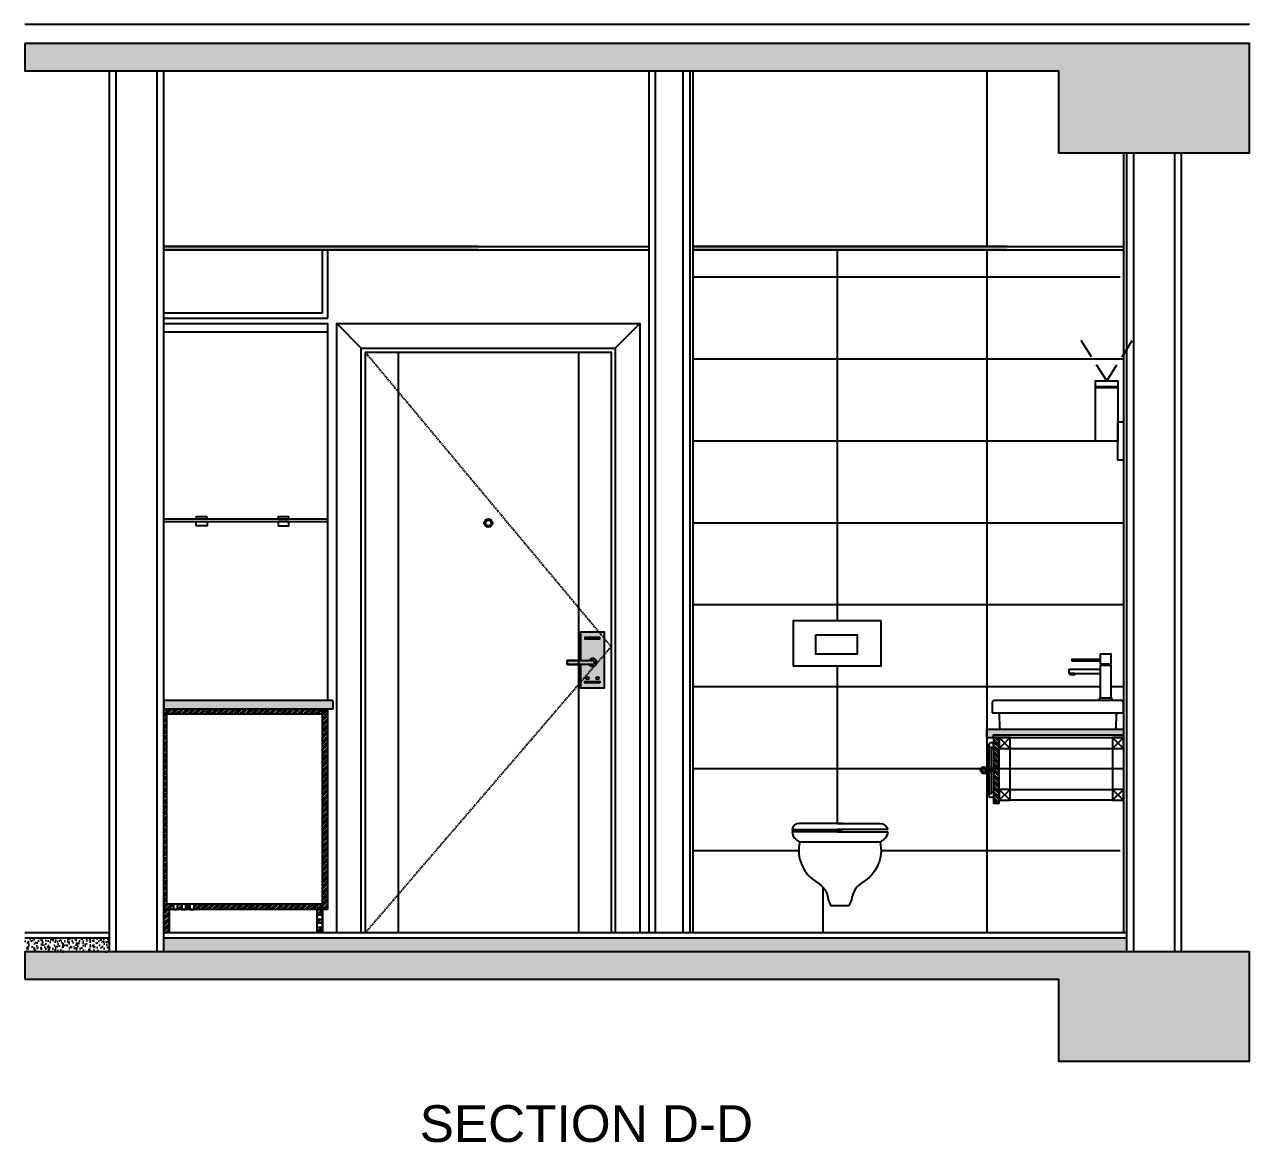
# Model space of a CAD drawing. Header units: centimetres. Extents: x -3207095 to 15275363, y -32656 to 4798027.
# Drawn here: x 707609 to 708810, y 4437802 to 4438898 of the extents above; entities that cross this region are included whole.
import ezdxf

# ---------------------------------------------------------------- set-up
doc = ezdxf.new("R2010")
doc.units = ezdxf.units.CM
doc.linetypes.add('DUZ', pattern=[500, 500])
doc.linetypes.add('HIDDEN2', pattern=[0.1875, 0.125, -0.0625])
doc.layers.get('0').update_dxf_attribs({"color": 1, "linetype": 'DUZ'})
for name, color, linetype in [('a_asmatavan', 200, 'Continuous'), ('a_duvar_alcipan', 2, 'Continuous'), ('a_duvar_tarama', 253, 'Continuous'), ('a_gorunus', 233, 'Continuous'), ('a_kolon', 4, 'Continuous'), ('a_kolon_tarama', 252, 'Continuous'), ('a_metal', 72, 'Continuous'), ('a_mobilya', 1, 'Continuous'), ('a_mobilya_tarama', 253, 'Continuous'), ('a_olcu', 30, 'Continuous'), ('a_seramik', 241, 'Continuous'), ('a_vitrifiye', 195, 'Continuous'), ('a_zemin_kaplama', 30, 'Continuous')]:
    doc.layers.add(name, color=color, linetype=linetype)
doc.styles.add('ARIEL20S', font='arial.ttf')

# ---------------------------------------------------------------- blocks, each defined once
blk = doc.blocks.new('a_kapıkolu')
at = {"true_color": 0xffffff}
blk.add_hatch(color=7, dxfattribs=at).paths.add_polyline_path([(0, 100), (-49, 100), (-49, 85), (0, 85), (0, 0), (87, 0), (87, 203), (0, 203)])
for points in [[(0, 100), (-49, 100), (-49, 85), (0, 85), (0, 0), (87, 0), (87, 203), (0, 203)], [(71, 184), (16, 184), (16, 179), (71, 179)], [(71, 17.4), (16, 17.4), (16, 22.4), (71, 22.4)]]:
    blk.add_lwpolyline(points, close=True)
for points in [[(0, 79.6), (0, 0), (87, 0), (87, 203), (0, 203), (0, 104.6)], [(43.5, 85), (-49, 85), (-49, 100), (43.5, 100)]]:
    blk.add_lwpolyline(points)
for centre in [(25.1, 35.2), (61.9, 35.2)]:
    blk.add_circle(centre, 5)
for centre, radius, start, end in [((43.5, 92.4), 15.1, 209.1412, 149.7121), ((43.5, 92.5), 7.5, 270, 90)]:
    blk.add_arc(centre, radius, start, end)

msp = doc.modelspace()

# ---------------------------------------------------------------- hatches: boundary and pattern name
at = {"layer": 'a_kolon_tarama'}
for points in [[(707608.81, 4438878.93), (707608.81, 4438852.16), (708622.4, 4438852.16), (708622.4, 4438771.84), (708809.81, 4438771.84), (708809.81, 4438878.93)], [(707609.03, 4437961.94), (708622.4, 4437961.94), (708622.4, 4437881.62), (708809.81, 4437881.62), (708809.81, 4437988.72), (707609.03, 4437988.72)]]:
    msp.add_hatch(color=256, dxfattribs=at).paths.add_polyline_path(points)
h = msp.add_hatch(dxfattribs=at)
h.set_pattern_fill('AR-CONC', color=256, scale=1.338668, style=0)
h.set_pattern_definition([(130, (720757.5616, 4438527.047), (-9.60173, -0.8400425), [1.004001, -11.044008]), (185, (720757.562, 4438527.047), (1.857419, 10.069353), [0.8032006, -8.835207]), (79.5486, (720756.761, 4438526.977), (-7.744318, 9.229304), [0.853269, -9.385963]), (133.8158, (720757.562, 4438529.724), (-14.286811, -2.21575), [1.506001, -16.566013]), (83.3644, (720756.371, 4438529.54), (-12.512028, 13.040201), [1.279904, -14.078942]), (188.8158, (720757.562, 4438529.724), (-12.512017, 13.040211), [1.204801, -13.25281]), (159, (720756.223, 4438529.055), (-7.990602, -5.389729), [1.004001, -11.044008]), (214, (720756.223, 4438529.055), (-3.257184, 9.707349), [0.8032006, -8.835207]), (108.5486, (720755.557, 4438528.606), (-11.247789, 4.3176115), [0.853269, -9.385963]), (142.5, (720757.5616, 4438527.047), (-0.16278005, 4.4563424), [0, -8.7281133, 0, -8.9690734, 0, -8.8686734]), (172.5, (720757.5616, 4438527.047), (-3.5216269, 5.2798621), [0, -5.1137105, 0, -8.527313, 0, -3.3801359]), (212.5, (720760.547, 4438527.047), (-7.1461084, -0.3019348), [0, -3.3466692, 0, -10.441608, 0, -13.8552105]), (222.5, (720761.8855, 4438527.047), (-7.8069247, 1.340073), [0, -4.35067, 0, -6.9342986, 0, -9.8392074])])
h.paths.add_polyline_path([(707609.03, 4438002.1), (707609.03, 4437988.72), (707692.02, 4437988.72), (707692.02, 4438002.1)])
h = msp.add_hatch(dxfattribs=at)
h.set_pattern_fill('AR-CONC', color=256, scale=1.338668, style=0)
h.set_pattern_definition([(50, (688176.269, 4437493.8985), (9.6017302, -0.8400425), [1.0040008, -11.0440083]), (355, (688176.269, 4437493.899), (-1.8574193, 10.069353), [0.8032006, -8.8352067]), (100.4514, (688177.069, 4437493.8285), (7.744318, 9.2293043), [0.8532693, -9.385963]), (46.1842, (688176.269, 4437496.576), (14.286811, -2.2157495), [1.506001, -16.566013]), (96.6356, (688177.46, 4437496.391), (12.512028, 13.040201), [1.279904, -14.078942]), (351.1842, (688176.27, 4437496.576), (12.512017, 13.040211), [1.204801, -13.25281]), (21, (688177.608, 4437495.9065), (7.9906018, -5.389729), [1.0040008, -11.0440083]), (326, (688177.608, 4437495.907), (3.2571837, 9.7073493), [0.8032006, -8.8352067]), (71.4514, (688178.274, 4437495.457), (11.2477887, 4.3176115), [0.8532693, -9.385963]), (37.5, (688176.2693, 4437493.8985), (0.16278005, 4.4563424), [0, -8.7281133, 0, -8.9690734, 0, -8.8686734]), (7.5, (688176.2693, 4437493.8985), (3.5216269, 5.2798621), [0, -5.1137105, 0, -8.5273131, 0, -3.3801359]), (327.5, (688173.284, 4437493.8985), (7.1461084, -0.3019348), [0, -3.3466692, 0, -10.4416079, 0, -13.8552105]), (317.5, (688171.9454, 4437493.8985), (7.8069247, 1.340073), [0, -4.35067, 0, -6.9342986, 0, -9.8392074])])
h.paths.add_polyline_path([(708689.33, 4437988.72), (707745.57, 4437988.72), (707745.57, 4438002.1), (708689.33, 4438002.1)])
at = {"layer": 'a_mobilya'}
h = msp.add_hatch(color=253, dxfattribs=at)
edge = h.paths.add_edge_path()
edge.add_line((707911.56, 4438227), (707911.56, 4438233.69))
edge.add_arc((707910.22, 4438233.69), 1.34, 0, 90)
edge.add_line((707910.22, 4438235.03), (707745.57, 4438235.03))
edge.add_line((707745.57, 4438235.03), (707745.57, 4438227))
edge.add_line((707745.57, 4438227), (707911.56, 4438227))
at = {"layer": 'a_mobilya_tarama'}
h = msp.add_hatch(dxfattribs=at)
h.set_pattern_fill('ANSI34', color=256, scale=5.354671, angle=270, style=0)
h.set_pattern_definition([(225, (707906.208, 4438007.459), (-2.839743, 2.839743), []), (225, (707906.208, 4438006.5123), (-2.839743, 2.839743), []), (225, (707906.208, 4438005.5657), (-2.839743, 2.839743), []), (225, (707906.208, 4438004.619), (-2.839743, 2.839743), [])])
h.paths.add_polyline_path([(707748.25, 4438227), (707900.85, 4438227), (707900.85, 4438221.65), (707748.25, 4438221.65)])
h.paths.add_polyline_path([(707775.02, 4438035.57), (707900.85, 4438035.57), (707900.85, 4438030.22), (707775.02, 4438030.22)])
h.paths.add_polyline_path([(707766.99, 4438035.57), (707771, 4438035.57), (707771, 4438030.22), (707766.99, 4438030.22)])
h.paths.add_polyline_path([(707758.95, 4438035.57), (707762.97, 4438035.57), (707762.97, 4438030.22), (707758.95, 4438030.22)])
h.paths.add_polyline_path([(707745.57, 4438035.57), (707754.94, 4438035.57), (707754.94, 4438030.22), (707745.57, 4438030.22)])
h.paths.add_polyline_path([(707745.57, 4438227), (707748.25, 4438227), (707748.25, 4438221.65), (707748.25, 4438035.57), (707745.57, 4438035.57)])
h.paths.add_polyline_path([(707745.57, 4438030.22), (707750.92, 4438030.22), (707750.92, 4438007.46), (707745.57, 4438007.46)])
h.paths.add_polyline_path([(707895.5, 4438030.22), (707900.85, 4438030.22), (707900.85, 4438024.86), (707895.5, 4438024.86)])
h.paths.add_polyline_path([(707895.5, 4438020.85), (707900.85, 4438020.85), (707900.85, 4438016.83), (707895.5, 4438016.83)])
h.paths.add_polyline_path([(707895.5, 4438012.81), (707900.85, 4438012.81), (707900.85, 4438007.46), (707895.5, 4438007.46)])
h.paths.add_polyline_path([(707900.85, 4438225.66), (707906.21, 4438225.66), (707906.21, 4438030.22), (707900.85, 4438030.22)])
h = msp.add_hatch(dxfattribs=at)
h.set_pattern_fill('ANSI33', color=256, scale=5.354671, style=0)
h.set_pattern_definition([(45, (708552.2491, 4438198.8884), (-0.946581, 0.946581), []), (45, (708553.1957, 4438198.8884), (-0.946581, 0.946581), [0.669334, -0.334667])])
h.paths.add_polyline_path([(708552.25, 4438206.92), (708552.25, 4438198.89), (708558.94, 4438198.89), (708558.94, 4438201.57), (708686.12, 4438201.57), (708686.12, 4438206.92)])
h = msp.add_hatch(dxfattribs=at)
h.set_pattern_fill('ANSI34', color=256, scale=5.354671, angle=270, style=0)
h.set_pattern_definition([(315, (708558.9425, 4438134.6323), (2.83974, 2.83974), []), (315, (708558.9425, 4438133.6858), (2.83974, 2.83974), []), (315, (708558.9425, 4438132.739), (2.83974, 2.83974), []), (315, (708558.9425, 4438131.7926), (2.83974, 2.83974), [])])
h.paths.add_polyline_path([(708564.3, 4438198.89), (708558.94, 4438198.89), (708558.94, 4438134.63), (708564.3, 4438134.63)])

# ---------------------------------------------------------------- linework, layer by layer
at = {"layer": 'a_asmatavan'}
for p, q in [((708053.73, 4438680.14), (707745.57, 4438680.14)), ((707745.57, 4438680.14), (708220.8, 4438680.14)), ((708053.73, 4438676.79), (707745.57, 4438676.79)), ((707745.57, 4438676.79), (708220.8, 4438676.79)), ((708572.33, 4438680.14), (708264.17, 4438680.14)), ((708264.17, 4438680.14), (708686.12, 4438680.14)), ((708572.33, 4438676.79), (708264.17, 4438676.79)), ((708264.17, 4438676.79), (708686.12, 4438676.79))]:
    msp.add_line(p, q, dxfattribs=at)
at = {"layer": 'a_duvar_alcipan'}
for p, q in [((707692.02, 4437988.72), (707692.02, 4438852.16)), ((707745.57, 4437988.72), (707745.57, 4438852.16)), ((708220.8, 4438852.16), (708220.8, 4438007.46)), ((708260.96, 4438852.16), (708260.96, 4438007.46)), ((708689.33, 4438771.84), (708689.33, 4437988.72)), ((708742.88, 4438771.84), (708742.88, 4437988.72)), ((707900.85, 4438615.19), (707900.85, 4438676.79)), ((707906.21, 4438609.83), (707906.21, 4438676.79)), ((707745.57, 4438615.19), (707900.85, 4438615.19)), ((707745.57, 4438609.83), (707906.21, 4438609.83))]:
    msp.add_line(p, q, dxfattribs=at)
at = {"layer": 'a_duvar_alcipan', "color": 1}
for p, q in [((707698.71, 4437988.72), (707698.71, 4438852.16)), ((707738.87, 4437988.72), (707738.87, 4438852.16)), ((708227.49, 4438007.46), (708227.49, 4438852.16)), ((708696.02, 4438771.84), (708696.02, 4437988.72)), ((708736.18, 4438771.84), (708736.18, 4437988.72))]:
    msp.add_line(p, q, dxfattribs=at)
msp.add_lwpolyline([(708254.26, 4438852.16), (708254.26, 4438007.46)], dxfattribs=at)
at = {"layer": 'a_duvar_tarama'}
for p, q in [((707745.57, 4438413.08), (707906.21, 4438413.08)), ((707745.57, 4438410.4), (707906.21, 4438410.4))]:
    msp.add_line(p, q, dxfattribs=at)
at = {"layer": 'a_gorunus'}
for p, q in [((708264.17, 4438852.16), (708264.17, 4438007.46)), ((708686.12, 4438771.84), (708686.12, 4438007.46)), ((707939.01, 4438580.38), (707914.91, 4438604.48)), ((708188, 4438580.38), (708212.09, 4438604.48)), ((707975.15, 4438576.37), (707975.15, 4438007.46)), ((708151.85, 4438576.37), (708151.85, 4438007.46))]:
    msp.add_line(p, q, dxfattribs=at)
for points in [[(707914.91, 4438007.46), (707914.91, 4438604.48), (708212.09, 4438604.48), (708212.09, 4438007.46)], [(707939.01, 4438007.46), (707939.01, 4438580.38), (708188, 4438580.38), (708188, 4438007.46)], [(707943.02, 4438007.46), (707943.02, 4438576.37), (708183.98, 4438576.37), (708183.98, 4438007.46)]]:
    msp.add_lwpolyline(points, dxfattribs=at)
at = {"layer": 'a_gorunus', "linetype": 'HIDDEN2', "ltscale": 10}
msp.add_lwpolyline([(707943.02, 4438576.37), (708183.98, 4438287.91), (707943.02, 4438007.46)], dxfattribs=at)
at = {"layer": 'a_gorunus'}
for radius in [4.02, 2.68]:
    msp.add_circle((708063.5, 4438409.06), radius, dxfattribs=at)
at = {"layer": 'a_kolon'}
for points in [[(707609.03, 4438878.93), (707609.03, 4438852.16), (708622.4, 4438852.16), (708622.4, 4438771.84), (708809.81, 4438771.84), (708809.81, 4438878.93), (707609.03, 4438878.93)], [(707609.03, 4437961.94), (708622.4, 4437961.94), (708622.4, 4437881.62), (708809.81, 4437881.62), (708809.81, 4437988.72), (707609.03, 4437988.72), (707609.03, 4437961.94)]]:
    msp.add_lwpolyline(points, dxfattribs=at)
at = {"layer": 'a_metal'}
for p, q in [((708575.01, 4438188.18), (708564.3, 4438198.89)), ((708575.01, 4438198.89), (708564.3, 4438188.18)), ((708686.12, 4438188.18), (708675.41, 4438198.89)), ((708686.12, 4438198.89), (708675.41, 4438188.18)), ((708575.01, 4438148.02), (708575.01, 4438188.18)), ((708575.01, 4438188.18), (708675.41, 4438188.18)), ((708675.41, 4438188.18), (708675.41, 4438148.02)), ((708552.65, 4438167.83), (708558.94, 4438167.83)), ((708552.65, 4438165.69), (708558.94, 4438165.69)), ((708575.01, 4438137.31), (708564.3, 4438148.02)), ((708575.01, 4438148.02), (708564.3, 4438137.31)), ((708575.01, 4438148.02), (708675.41, 4438148.02)), ((708686.12, 4438137.31), (708675.41, 4438148.02)), ((708686.12, 4438148.02), (708675.41, 4438137.31)), ((708675.41, 4438137.31), (708575.01, 4438137.31))]:
    msp.add_line(p, q, dxfattribs=at)
for points in [[(708564.3, 4438198.89), (708564.3, 4438188.18), (708575.01, 4438188.18), (708575.01, 4438198.89)], [(708675.41, 4438198.89), (708675.41, 4438188.18), (708686.12, 4438188.18), (708686.12, 4438198.89)], [(708564.3, 4438148.02), (708564.3, 4438137.31), (708575.01, 4438137.31), (708575.01, 4438148.02)], [(708675.41, 4438148.02), (708675.41, 4438137.31), (708686.12, 4438137.31), (708686.12, 4438148.02)]]:
    msp.add_lwpolyline(points, close=True, dxfattribs=at)
for radius in [3.35, 1.61]:
    msp.add_circle((708549.48, 4438166.76), radius, dxfattribs=at)
at = {"layer": 'a_mobilya'}
for p, q in [((707745.57, 4438007.46), (707745.57, 4438227)), ((707748.25, 4438035.57), (707748.25, 4438227)), ((707900.85, 4438221.65), (707748.25, 4438221.65)), ((707900.85, 4438030.22), (707900.85, 4438225.66)), ((707906.21, 4438030.22), (707906.21, 4438225.66)), ((708552.25, 4438206.92), (708686.12, 4438206.92)), ((708552.25, 4438198.89), (708552.25, 4438206.92)), ((708552.25, 4438198.89), (708686.12, 4438198.89)), ((708554.39, 4438191.53), (708554.39, 4438142)), ((708556.59, 4438189.2), (708556.59, 4438145.05)), ((707900.85, 4438035.57), (707745.57, 4438035.57)), ((707906.21, 4438030.22), (707745.57, 4438030.22)), ((707750.92, 4438007.46), (707750.92, 4438030.22)), ((707895.5, 4438030.22), (707895.5, 4438007.46)), ((707900.85, 4438030.22), (707900.85, 4438007.46)), ((707900.85, 4438007.46), (707745.57, 4438007.46))]:
    msp.add_line(p, q, dxfattribs=at)
at = {"layer": 'a_mobilya', "linetype": 'HIDDEN2', "ltscale": 150}
for points in [[(708669.83, 4438548.28), (708644.04, 4438589.15)], [(708669.83, 4438548.28), (708695.61, 4438589.15)]]:
    msp.add_lwpolyline(points, dxfattribs=at)
at = {"layer": 'a_mobilya'}
for points in [[(708680.85, 4438489.38), (708658.81, 4438489.38), (708658.81, 4438548.28), (708680.85, 4438548.28)], [(708658.81, 4438542.93), (708680.85, 4438542.93), (708680.85, 4438541.59), (708658.81, 4438541.59)], [(708680.85, 4438508.12), (708686.12, 4438508.12), (708686.12, 4438470.64), (708680.85, 4438470.64)], [(708558.94, 4438198.89), (708558.94, 4438134.63), (708564.3, 4438134.63), (708564.3, 4438198.89)]]:
    msp.add_lwpolyline(points, close=True, dxfattribs=at)
msp.add_lwpolyline([(707911.56, 4438227), (707911.56, 4438233.69, 0.4142136), (707910.22, 4438235.03), (707745.57, 4438235.03), (707745.57, 4438227)], format="xyb", close=True, dxfattribs=at)
for points in [[(707906.21, 4438225.66), (707900.85, 4438225.66), (707900.85, 4438227)], [(708555.54, 4438189.52), (708556.59, 4438189.52), (708557.34, 4438188.18), (708558.94, 4438188.18), (708558.94, 4438193.53), (708555.54, 4438193.53)], [(708558.94, 4438198.89), (708558.94, 4438201.57), (708686.12, 4438201.57)], [(708555.54, 4438144), (708556.59, 4438144), (708557.34, 4438145.34), (708558.94, 4438145.34), (708558.94, 4438139.99), (708555.54, 4438139.99)], [(707754.94, 4438035.57), (707754.94, 4438030.22), (707758.95, 4438030.22)], [(707758.95, 4438030.22), (707758.95, 4438035.57)], [(707762.97, 4438035.57), (707762.97, 4438030.22), (707766.99, 4438030.22)], [(707766.99, 4438030.22), (707766.99, 4438035.57)], [(707771, 4438035.57), (707771, 4438030.22), (707775.02, 4438030.22)], [(707775.02, 4438030.22), (707775.02, 4438035.57)], [(707900.85, 4438024.86), (707895.5, 4438024.86), (707895.5, 4438020.85), (707900.85, 4438020.85), (707900.85, 4438024.86)], [(707900.85, 4438016.83), (707895.5, 4438016.83), (707895.5, 4438012.81), (707900.85, 4438012.81), (707900.85, 4438016.83)]]:
    msp.add_lwpolyline(points, dxfattribs=at)
for points in [[(708555.54, 4438193.53, 0.5755638), (708555.54, 4438189.52, -0.7468769)], [(708555.54, 4438139.99, -0.5755638), (708555.54, 4438144, 0.7468769)]]:
    msp.add_lwpolyline(points, format="xyb", dxfattribs=at)
at = {"layer": 'a_olcu', "ltscale": 5}
for p, q in [((708552.25, 4438852.16, 0), (708552.25, 4438680.14)), ((708552.25, 4438676.79), (708552.25, 4438007.46, 0)), ((707745.57, 4438604.48), (707906.21, 4438604.48)), ((707906.21, 4438596.45), (707906.21, 4438604.48)), ((707906.21, 4438596.45), (707906.21, 4438604.48)), ((707745.57, 4438596.45), (707906.21, 4438596.45)), ((707906.21, 4438235.03), (707906.21, 4438596.45))]:
    msp.add_line(p, q, dxfattribs=at)
for points in [[(707787.74, 4438415.08), (707777.03, 4438415.08), (707777.03, 4438413.08), (707787.74, 4438413.08), (707787.74, 4438415.08)], [(707777.03, 4438410.4), (707787.74, 4438410.4), (707787.74, 4438406.38), (707777.03, 4438406.38), (707777.03, 4438410.4)], [(707868.06, 4438415.08), (707857.35, 4438415.08), (707857.35, 4438413.08), (707868.06, 4438413.08), (707868.06, 4438415.08)], [(707868.06, 4438410.4), (707857.35, 4438410.4), (707857.35, 4438406.38), (707868.06, 4438406.38), (707868.06, 4438410.4)]]:
    msp.add_lwpolyline(points, dxfattribs=at)
at = {"layer": 'a_seramik'}
for p, q in [((708405.53, 4438676.79, 0), (708405.53, 4438313.34)), ((708682.9, 4438650.02), (708264.17, 4438650.02)), ((708686.12, 4438569.7), (708264.17, 4438569.7)), ((708658.81, 4438489.38), (708264.17, 4438489.38)), ((708686.12, 4438409.06), (708264.17, 4438409.06)), ((708686.12, 4438328.74), (708264.17, 4438328.74)), ((708405.53, 4438269.12), (708405.53, 4438114.55, 0)), ((708663.36, 4438248.42), (708264.17, 4438248.42)), ((708686.12, 4438248.42), (708674.07, 4438248.42)), ((708686.12, 4438168.1), (708264.17, 4438168.1)), ((708367.89, 4438087.78), (708264.17, 4438087.78)), ((708682.9, 4438087.78), (708448.52, 4438087.78)), ((708391.61, 4438052.12, 0), (708391.61, 4438007.46, 0))]:
    msp.add_line(p, q, dxfattribs=at)
at = {"layer": 'a_vitrifiye'}
for p, q in [((708632.57, 4438265.66), (708663.36, 4438265.66)), ((708632.57, 4438265.66), (708632.57, 4438261.64)), ((708663.36, 4438270.91), (708674.07, 4438270.91)), ((708663.36, 4438269.84), (708674.07, 4438269.84)), ((708632.57, 4438261.64), (708663.36, 4438261.64)), ((708557.6, 4438233.16), (708557.6, 4438222.98)), ((708684.24, 4438235.03), (708559.48, 4438235.03)), ((708686.12, 4438222.98), (708686.12, 4438233.16)), ((708557.6, 4438222.98), (708562.96, 4438222.98)), ((708562.96, 4438222.98), (708680.76, 4438222.98)), ((708564.3, 4438221.65), (708564.75, 4438208.73)), ((708678.97, 4438208.73), (708679.42, 4438221.65)), ((708680.76, 4438222.98), (708686.12, 4438222.98)), ((708566.62, 4438206.92), (708677.1, 4438206.92)), ((708405.53, 4438106.46), (708455.06, 4438106.46)), ((708447.62, 4438096.34), (708368.8, 4438096.34)), ((708416.9, 4438033.77), (708399.51, 4438033.77))]:
    msp.add_line(p, q, dxfattribs=at)
for points in [[(708448.69, 4438313.34), (708362.37, 4438313.34), (708362.37, 4438269.12), (708448.69, 4438269.12)], [(708384.68, 4438299.47), (708425.26, 4438299.47), (708425.26, 4438280.61), (708384.68, 4438280.61)], [(708633.76, 4438260.58), (708638.54, 4438260.58), (708638.54, 4438261.64), (708633.76, 4438261.64)], [(708675.41, 4438235.03), (708662.02, 4438235.03), (708663.36, 4438237.71), (708674.07, 4438237.71)]]:
    msp.add_lwpolyline(points, close=True, dxfattribs=at)
for points in [[(708674.07, 4438270.91), (708674.07, 4438280.55), (708663.36, 4438280.55), (708663.36, 4438279.74)], [(708663.36, 4438279.74), (708663.36, 4438270.91)], [(708663.36, 4438275.33), (708635.63, 4438275.33), (708635.63, 4438273.93), (708663.36, 4438273.93)], [(708663.36, 4438269.84), (708663.36, 4438237.71)], [(708663.63, 4438270.91), (708663.63, 4438269.84)], [(708673.8, 4438269.84), (708673.8, 4438270.91)], [(708674.07, 4438237.71), (708674.07, 4438269.84)]]:
    msp.add_lwpolyline(points, dxfattribs=at)
for points in [[(708410.89, 4438114.55), (708368.5, 4438114.55, 0.3646654), (708361.36, 4438108.54), (708410.89, 4438108.54)], [(708405.53, 4438114.55), (708447.92, 4438114.55, -0.3646654), (708455.06, 4438108.54), (708405.53, 4438108.54)], [(708410.89, 4438106.46), (708361.36, 4438106.46, 0.2361116), (708365.23, 4438099.02, -0.0079627), (708368.8, 4438096.34, 0.3271955), (708385.77, 4438057.05, -0.2405782), (708396.79, 4438039.79, 0.028004), (708399.51, 4438033.77)], [(708405.53, 4438106.46), (708455.06, 4438106.46, -0.2361116), (708451.19, 4438099.02, 0.0079627), (708447.62, 4438096.34, -0.3271955), (708430.65, 4438057.05, 0.2405782), (708419.63, 4438039.79, -0.028004), (708416.9, 4438033.77)]]:
    msp.add_lwpolyline(points, format="xyb", dxfattribs=at)
for centre, radius, start, end in [((708559.48, 4438233.16), 1.87, 90, 180), ((708684.24, 4438233.16), 1.87, 0, 90), ((708562.96, 4438221.65), 1.34, 0, 90), ((708680.76, 4438221.65), 1.34, 90, 180), ((708566.62, 4438208.79), 1.87, 182, 270), ((708677.1, 4438208.79), 1.87, 270, 358)]:
    msp.add_arc(centre, radius, start, end, dxfattribs=at)
at = {"layer": 'a_zemin_kaplama'}
for p, q in [((708809.81, 4438897.67), (707609.03, 4438897.67)), ((707692.02, 4438007.46), (707609.03, 4438007.46)), ((707692.02, 4438002.1), (707609.03, 4438002.1)), ((708689.33, 4438007.46), (707745.57, 4438007.46)), ((708689.33, 4438002.1), (707745.57, 4438002.1))]:
    msp.add_line(p, q, dxfattribs=at)

# ---------------------------------------------------------------- block references
at = {"layer": 'a_gorunus', "xscale": 0.2677335353757222, "yscale": 0.2677335353757222, "zscale": 0.2677335353757222}
msp.add_blockref('a_kapıkolu', (708154, 4438247.62), dxfattribs=at)

# ---------------------------------------------------------------- texts
at = {"layer": 'Defpoints', "insert": (708159.7, 4437820.15), "char_height": 36, "width": 461.811, "attachment_point": 5, "style": 'ARIEL20S'}
msp.add_mtext('SECTION D-D', dxfattribs=at)

doc.saveas('drawing.dxf')
